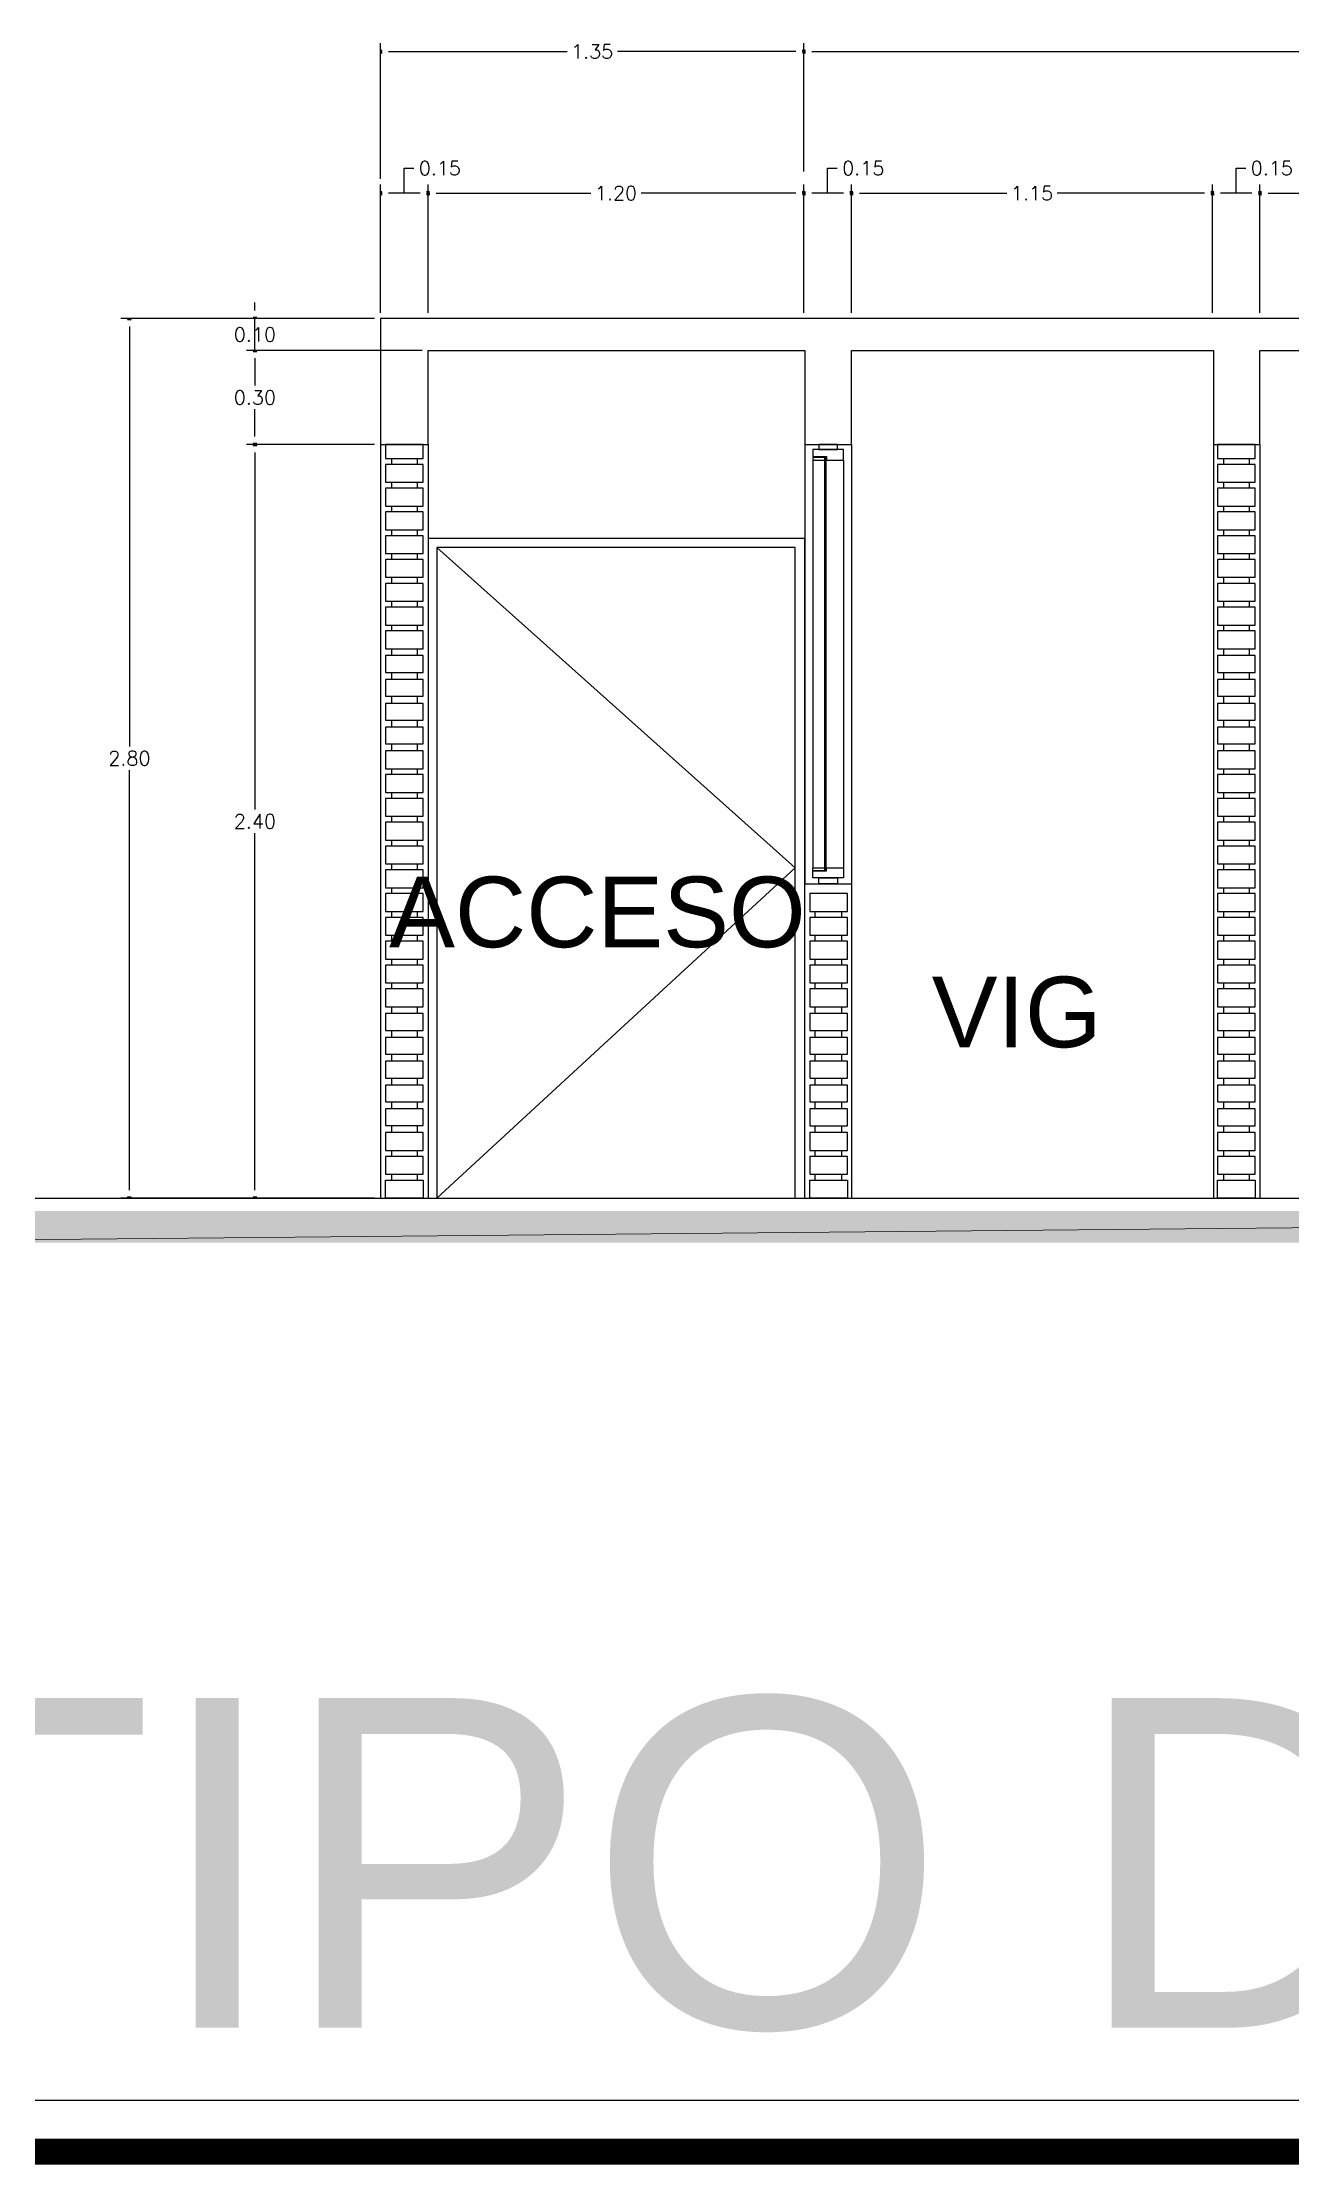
# Model space of a CAD drawing. Header units: inches. Extents: x 5 to 295, y 10 to 227.
# Drawn here: x 145.27 to 155.22, y 59.16 to 76.07 of the extents above; entities that cross this region are included whole.
import ezdxf

# ---------------------------------------------------------------- set-up
doc = ezdxf.new("R2010")
doc.units = ezdxf.units.IN
doc.header["$MEASUREMENT"] = 0
doc.linetypes.add('HIDDEN', pattern=[9.525, 6.35, -3.175])
for name, color, linetype in [('1- 2', 223, 'Continuous'), ('1- muro 1', 8, 'Continuous'), ('1- muro de carga', 5, 'Continuous'), ('1- proy', 2, 'HIDDEN'), ('1- tex', 81, 'Continuous'), ('8', 8, 'Continuous'), ('dim-75', 2, 'Continuous'), ('proy ante', 7, 'Continuous'), ('PUERTAS', 2, 'Continuous'), ('Ventana', 140, 'Continuous')]:
    doc.layers.add(name, color=color, linetype=linetype)
doc.styles.add('75', font='romans.shx', dxfattribs={"height": 0.112})
doc.styles.add('ALA', font='arial.ttf')
doc.styles.add('ROMANT', font='arial.ttf', dxfattribs={"height": 22})
doc.dimstyles.new('DIM-75P', dxfattribs={"dimtxt": 0.06375, "dimasz": 0.06375, "dimexe": 0.0675, "dimexo": 0.0468, "dimgap": 0.0375, "dimtad": 0, "dimtih": 1, "dimtoh": 1, "dimzin": 0, "dimdsep": 46, "dimtxsty": '75', "dimblk": 'flecha', "dimcen": 0.0675, "dimclrd": 1, "dimclre": 1, "dimclrt": 256, "dimadec": 0, "dimazin": 0, "dimtfac": 1, "dimtmove": 1, "dimatfit": 3, "dimldrblk": 'flecha', "dimfxl": 0.045, "dimtolj": 1, "dimtzin": 0, "dimlwd": -1, "dimlwe": -1, "dimarcsym": 0})

# ---------------------------------------------------------------- blocks, each defined once
blk = doc.blocks.new('flecha')
at = {"ltscale": 6}
for points in [[(-0.02, 0.03), (-0.11, 0.13), (-0.12, 0.05), (-0.12, 0.21)], [(-0.02, -0.03), (-0.11, -0.13), (-0.12, -0.05), (-0.12, -0.21)]]:
    blk.add_hatch(color=256, dxfattribs=at).paths.add_polyline_path(points)
for p, q in [((0.01, -0.02), (-0.14, 0.24)), ((0.01, 0.02), (-0.14, -0.24)), ((-0.13, 0.24), (-0.13, 0.03)), ((-0.13, 0.03), (-0.1, 0.12)), ((0, 0), (-0.1, 0.12)), ((0, 0), (-0.1, -0.12)), ((-0.13, -0.02), (-0.13, -0.24)), ((-0.13, -0.02), (-0.1, -0.12))]:
    blk.add_line(p, q, dxfattribs=at)
for points in [[(-0.02, 0.03), (-0.11, 0.13), (-0.12, 0.05), (-0.12, 0.21)], [(-0.02, -0.03), (-0.11, -0.13), (-0.12, -0.05), (-0.12, -0.21)]]:
    blk.add_lwpolyline(points, close=True, dxfattribs=at)
blk = doc.blocks.new('*D1432')
at = {"layer": 'Defpoints', "color": 0, "transparency": 16777216}
for p in [(147.959, 73.865), (145.959, 66.859), (147.959, 66.859)]:
    blk.add_point(p, dxfattribs=at)
at = {"layer": 'dim-75', "color": 1, "transparency": 16777216}
for p, q in [((147.912, 73.865), (145.891, 73.865)), ((145.959, 73.801), (145.959, 70.456)), ((145.959, 66.923), (145.959, 70.269)), ((147.912, 66.859), (145.891, 66.859))]:
    blk.add_line(p, q, dxfattribs=at)
at = {"layer": 'dim-75', "color": 1, "transparency": 16777216, "xscale": 0.06375, "yscale": 0.06375, "zscale": 0.06375}
for p, rotation in [((145.959, 73.865), 90), ((145.959, 66.859), 270)]:
    blk.add_blockref('flecha', p, dxfattribs=dict(at, rotation=rotation))
at = {"layer": 'dim-75', "transparency": 16777216, "insert": (145.959, 70.362), "char_height": 0.112, "attachment_point": 5, "style": '75'}
blk.add_mtext('\\A1;2.80', dxfattribs=at)
blk = doc.blocks.new('*D1433')
at = {"layer": 'Defpoints', "color": 0, "transparency": 16777216}
for p in [(146.959, 72.862), (147.959, 72.862), (147.959, 66.859)]:
    blk.add_point(p, dxfattribs=at)
at = {"layer": 'dim-75', "color": 1, "transparency": 16777216}
for p, q in [((147.912, 72.862), (146.891, 72.862)), ((146.959, 72.798), (146.959, 69.954)), ((146.959, 66.923), (146.959, 69.767)), ((147.912, 66.859), (146.891, 66.859))]:
    blk.add_line(p, q, dxfattribs=at)
at = {"layer": 'dim-75', "color": 1, "transparency": 16777216, "xscale": 0.06375, "yscale": 0.06375, "zscale": 0.06375}
for p, rotation in [((146.959, 72.862), 90), ((146.959, 66.859), 270)]:
    blk.add_blockref('flecha', p, dxfattribs=dict(at, rotation=rotation))
at = {"layer": 'dim-75', "transparency": 16777216, "insert": (146.959, 69.86), "char_height": 0.112, "attachment_point": 5, "style": '75'}
blk.add_mtext('\\A1;2.40', dxfattribs=at)
blk = doc.blocks.new('*D1434')
at = {"layer": 'Defpoints', "color": 0, "transparency": 16777216}
for p in [(146.959, 73.865), (147.959, 73.865), (148.338, 73.612)]:
    blk.add_point(p, dxfattribs=at)
at = {"layer": 'dim-75', "color": 1, "transparency": 16777216}
for p, q in [((146.959, 73.929), (146.959, 73.993)), ((147.912, 73.865), (146.891, 73.865)), ((146.959, 73.612), (146.959, 73.865)), ((146.959, 73.612), (146.959, 73.865)), ((148.291, 73.612), (146.891, 73.612)), ((146.959, 73.549), (146.959, 73.485))]:
    blk.add_line(p, q, dxfattribs=at)
at = {"layer": 'dim-75', "color": 1, "transparency": 16777216, "xscale": 0.06375, "yscale": 0.06375, "zscale": 0.06375}
for p, rotation in [((146.959, 73.865), 270), ((146.959, 73.612), 90)]:
    blk.add_blockref('flecha', p, dxfattribs=dict(at, rotation=rotation))
at = {"layer": 'dim-75', "transparency": 16777216, "insert": (146.959, 73.739), "char_height": 0.112, "attachment_point": 5, "style": '75'}
blk.add_mtext('\\A1;0.10', dxfattribs=at)
blk = doc.blocks.new('*D1435')
at = {"layer": 'Defpoints', "color": 0, "transparency": 16777216}
for p in [(146.959, 73.612), (148.338, 73.612), (147.959, 72.862)]:
    blk.add_point(p, dxfattribs=at)
at = {"layer": 'dim-75', "color": 1, "transparency": 16777216}
for p, q in [((148.291, 73.612), (146.891, 73.612)), ((146.959, 73.549), (146.959, 73.331)), ((146.959, 72.926), (146.959, 73.144)), ((147.912, 72.862), (146.891, 72.862))]:
    blk.add_line(p, q, dxfattribs=at)
at = {"layer": 'dim-75', "color": 1, "transparency": 16777216, "xscale": 0.06375, "yscale": 0.06375, "zscale": 0.06375}
for p, rotation in [((146.959, 73.612), 90), ((146.959, 72.862), 270)]:
    blk.add_blockref('flecha', p, dxfattribs=dict(at, rotation=rotation))
at = {"layer": 'dim-75', "transparency": 16777216, "insert": (146.959, 73.237), "char_height": 0.112, "attachment_point": 5, "style": '75'}
blk.add_mtext('\\A1;0.30', dxfattribs=at)
blk = doc.blocks.new('*D1436')
at = {"layer": 'Defpoints', "color": 0, "transparency": 16777216}
for p in [(147.959, 74.865), (147.959, 73.865), (148.338, 73.865)]:
    blk.add_point(p, dxfattribs=at)
at = {"layer": 'dim-75', "color": 1, "transparency": 16777216}
for p, q in [((148.149, 74.865), (148.149, 75.063)), ((148.149, 75.063), (148.224, 75.063)), ((147.959, 73.912), (147.959, 74.933)), ((148.338, 73.912), (148.338, 74.933)), ((148.274, 74.865), (148.023, 74.865))]:
    blk.add_line(p, q, dxfattribs=at)
at = {"layer": 'dim-75', "color": 1, "transparency": 16777216, "xscale": 0.06375, "yscale": 0.06375, "zscale": 0.06375, "rotation": 180}
blk.add_blockref('flecha', (147.959, 74.865), dxfattribs=at)
at = {"layer": 'dim-75', "color": 1, "transparency": 16777216, "xscale": 0.06375, "yscale": 0.06375, "zscale": 0.06375}
blk.add_blockref('flecha', (148.338, 74.865), dxfattribs=at)
at = {"layer": 'dim-75', "transparency": 16777216, "insert": (148.432, 75.063), "char_height": 0.112, "attachment_point": 5, "style": '75'}
blk.add_mtext('\\A1;0.15', dxfattribs=at)
blk = doc.blocks.new('*D1437')
at = {"layer": 'Defpoints', "color": 0, "transparency": 16777216}
for p in [(151.332, 74.865), (151.332, 73.865), (151.711, 73.865)]:
    blk.add_point(p, dxfattribs=at)
at = {"layer": 'dim-75', "color": 1, "transparency": 16777216}
for p, q in [((151.521, 74.865), (151.521, 75.063)), ((151.521, 75.063), (151.596, 75.063)), ((151.332, 73.912), (151.332, 74.933)), ((151.711, 73.912), (151.711, 74.933)), ((151.647, 74.865), (151.396, 74.865))]:
    blk.add_line(p, q, dxfattribs=at)
at = {"layer": 'dim-75', "color": 1, "transparency": 16777216, "xscale": 0.06375, "yscale": 0.06375, "zscale": 0.06375, "rotation": 180}
blk.add_blockref('flecha', (151.332, 74.865), dxfattribs=at)
at = {"layer": 'dim-75', "color": 1, "transparency": 16777216, "xscale": 0.06375, "yscale": 0.06375, "zscale": 0.06375}
blk.add_blockref('flecha', (151.711, 74.865), dxfattribs=at)
at = {"layer": 'dim-75', "transparency": 16777216, "insert": (151.805, 75.063), "char_height": 0.112, "attachment_point": 5, "style": '75'}
blk.add_mtext('\\A1;0.15', dxfattribs=at)
blk = doc.blocks.new('*D1438')
at = {"layer": 'Defpoints', "color": 0, "transparency": 16777216}
for p in [(154.586, 74.865), (154.586, 73.865), (154.965, 73.865)]:
    blk.add_point(p, dxfattribs=at)
at = {"layer": 'dim-75', "color": 1, "transparency": 16777216}
for p, q in [((154.776, 74.865), (154.776, 75.063)), ((154.776, 75.063), (154.851, 75.063)), ((154.586, 73.912), (154.586, 74.933)), ((154.965, 73.912), (154.965, 74.933)), ((154.901, 74.865), (154.65, 74.865))]:
    blk.add_line(p, q, dxfattribs=at)
at = {"layer": 'dim-75', "color": 1, "transparency": 16777216, "xscale": 0.06375, "yscale": 0.06375, "zscale": 0.06375, "rotation": 180}
blk.add_blockref('flecha', (154.586, 74.865), dxfattribs=at)
at = {"layer": 'dim-75', "color": 1, "transparency": 16777216, "xscale": 0.06375, "yscale": 0.06375, "zscale": 0.06375}
blk.add_blockref('flecha', (154.965, 74.865), dxfattribs=at)
at = {"layer": 'dim-75', "transparency": 16777216, "insert": (155.059, 75.063), "char_height": 0.112, "attachment_point": 5, "style": '75'}
blk.add_mtext('\\A1;0.15', dxfattribs=at)
blk = doc.blocks.new('*D1442')
at = {"layer": 'Defpoints', "color": 0, "transparency": 16777216}
for p in [(151.332, 75.992), (151.332, 74.992), (166.348, 74.992)]:
    blk.add_point(p, dxfattribs=at)
at = {"layer": 'dim-75', "color": 1, "transparency": 16777216}
for p, q in [((151.332, 75.038), (151.332, 76.059)), ((151.396, 75.992), (158.634, 75.992)), ((166.284, 75.992), (159.045, 75.992)), ((166.348, 75.038), (166.348, 76.059))]:
    blk.add_line(p, q, dxfattribs=at)
at = {"layer": 'dim-75', "color": 1, "transparency": 16777216, "xscale": 0.06375, "yscale": 0.06375, "zscale": 0.06375, "rotation": 180}
blk.add_blockref('flecha', (151.332, 75.992), dxfattribs=at)
at = {"layer": 'dim-75', "color": 1, "transparency": 16777216, "xscale": 0.06375, "yscale": 0.06375, "zscale": 0.06375}
blk.add_blockref('flecha', (166.348, 75.992), dxfattribs=at)
at = {"layer": 'dim-75', "transparency": 16777216, "insert": (158.84, 75.992), "char_height": 0.112, "attachment_point": 5, "style": '75'}
blk.add_mtext('\\A1;6.00', dxfattribs=at)
blk = doc.blocks.new('*D1443')
at = {"layer": 'Defpoints', "color": 0, "transparency": 16777216}
for p in [(151.332, 74.865), (148.338, 73.865), (151.332, 73.865)]:
    blk.add_point(p, dxfattribs=at)
at = {"layer": 'dim-75', "color": 1, "transparency": 16777216}
for p, q in [((148.338, 73.912), (148.338, 74.933)), ((151.332, 73.912), (151.332, 74.933)), ((148.402, 74.865), (149.635, 74.865)), ((151.268, 74.865), (150.035, 74.865))]:
    blk.add_line(p, q, dxfattribs=at)
at = {"layer": 'dim-75', "color": 1, "transparency": 16777216, "xscale": 0.06375, "yscale": 0.06375, "zscale": 0.06375, "rotation": 180}
blk.add_blockref('flecha', (148.338, 74.865), dxfattribs=at)
at = {"layer": 'dim-75', "color": 1, "transparency": 16777216, "xscale": 0.06375, "yscale": 0.06375, "zscale": 0.06375}
blk.add_blockref('flecha', (151.332, 74.865), dxfattribs=at)
at = {"layer": 'dim-75', "transparency": 16777216, "insert": (149.835, 74.865), "char_height": 0.112, "attachment_point": 5, "style": '75'}
blk.add_mtext('\\A1;1.20', dxfattribs=at)
blk = doc.blocks.new('*D1444')
at = {"layer": 'Defpoints', "color": 0, "transparency": 16777216}
for p in [(154.586, 74.865), (151.711, 73.865), (154.586, 73.865)]:
    blk.add_point(p, dxfattribs=at)
at = {"layer": 'dim-75', "color": 1, "transparency": 16777216}
for p, q in [((151.711, 73.912), (151.711, 74.933)), ((154.586, 73.912), (154.586, 74.933)), ((151.775, 74.865), (152.948, 74.865)), ((154.522, 74.865), (153.349, 74.865))]:
    blk.add_line(p, q, dxfattribs=at)
at = {"layer": 'dim-75', "color": 1, "transparency": 16777216, "xscale": 0.06375, "yscale": 0.06375, "zscale": 0.06375, "rotation": 180}
blk.add_blockref('flecha', (151.711, 74.865), dxfattribs=at)
at = {"layer": 'dim-75', "color": 1, "transparency": 16777216, "xscale": 0.06375, "yscale": 0.06375, "zscale": 0.06375}
blk.add_blockref('flecha', (154.586, 74.865), dxfattribs=at)
at = {"layer": 'dim-75', "transparency": 16777216, "insert": (153.149, 74.865), "char_height": 0.112, "attachment_point": 5, "style": '75'}
blk.add_mtext('\\A1;1.15', dxfattribs=at)
blk = doc.blocks.new('*D1445')
at = {"layer": 'Defpoints', "color": 0, "transparency": 16777216}
for p in [(157.209, 74.865), (154.965, 73.865), (157.209, 73.865)]:
    blk.add_point(p, dxfattribs=at)
at = {"layer": 'dim-75', "color": 1, "transparency": 16777216}
for p, q in [((154.965, 73.912), (154.965, 74.933)), ((157.209, 73.912), (157.209, 74.933)), ((155.029, 74.865), (155.879, 74.865)), ((157.145, 74.865), (156.295, 74.865))]:
    blk.add_line(p, q, dxfattribs=at)
at = {"layer": 'dim-75', "color": 1, "transparency": 16777216, "xscale": 0.06375, "yscale": 0.06375, "zscale": 0.06375, "rotation": 180}
blk.add_blockref('flecha', (154.965, 74.865), dxfattribs=at)
at = {"layer": 'dim-75', "color": 1, "transparency": 16777216, "xscale": 0.06375, "yscale": 0.06375, "zscale": 0.06375}
blk.add_blockref('flecha', (157.209, 74.865), dxfattribs=at)
at = {"layer": 'dim-75', "transparency": 16777216, "insert": (156.087, 74.865), "char_height": 0.112, "attachment_point": 5, "style": '75'}
blk.add_mtext('\\A1;0,90', dxfattribs=at)
blk = doc.blocks.new('*D1448')
at = {"layer": 'Defpoints', "color": 0, "transparency": 16777216}
for p in [(147.959, 75.992), (147.959, 74.933), (151.332, 74.992)]:
    blk.add_point(p, dxfattribs=at)
at = {"layer": 'dim-75', "color": 1, "transparency": 16777216}
for p, q in [((147.959, 74.979), (147.959, 76.059)), ((148.023, 75.992), (149.445, 75.992)), ((151.268, 75.992), (149.846, 75.992)), ((151.332, 75.038), (151.332, 76.059))]:
    blk.add_line(p, q, dxfattribs=at)
at = {"layer": 'dim-75', "color": 1, "transparency": 16777216, "xscale": 0.06375, "yscale": 0.06375, "zscale": 0.06375, "rotation": 180}
blk.add_blockref('flecha', (147.959, 75.992), dxfattribs=at)
at = {"layer": 'dim-75', "color": 1, "transparency": 16777216, "xscale": 0.06375, "yscale": 0.06375, "zscale": 0.06375}
blk.add_blockref('flecha', (151.332, 75.992), dxfattribs=at)
at = {"layer": 'dim-75', "transparency": 16777216, "insert": (149.645, 75.992), "char_height": 0.112, "attachment_point": 5, "style": '75'}
blk.add_mtext('\\A1;1.35', dxfattribs=at)

msp = doc.modelspace()

# ---------------------------------------------------------------- hatches: boundary and pattern name
at = {"layer": 'proy ante', "true_color": 0xffffff}
for points in [[(142.453, 66.756), (142.453, 66.503), (169.689, 66.756)], [(142.453, 66.503), (169.689, 66.756), (169.689, 66.503)]]:
    msp.add_hatch(color=7, dxfattribs=at).paths.add_polyline_path(points)

# ---------------------------------------------------------------- linework, layer by layer
at = {"layer": '1- 2', "lineweight": 25}
for points in [[(147.998, 72.862), (147.998, 72.751), (148.299, 72.751), (148.299, 72.862), (147.998, 72.862)], [(147.998, 72.704), (147.998, 72.562), (148.299, 72.562), (148.299, 72.704), (147.998, 72.704)], [(148.046, 72.751), (148.046, 72.704)], [(148.251, 72.751), (148.251, 72.704)], [(154.626, 72.862), (154.626, 72.751), (154.926, 72.751), (154.926, 72.862), (154.626, 72.862)], [(154.626, 72.704), (154.626, 72.562), (154.926, 72.562), (154.926, 72.704), (154.626, 72.704)], [(154.673, 72.751), (154.673, 72.704)], [(154.878, 72.751), (154.878, 72.704)], [(148.046, 72.562), (148.046, 72.514)], [(148.251, 72.562), (148.251, 72.514)], [(154.673, 72.562), (154.673, 72.514)], [(154.878, 72.562), (154.878, 72.514)], [(147.998, 72.514), (147.998, 72.372), (148.299, 72.372), (148.299, 72.514), (147.998, 72.514)], [(148.046, 72.372), (148.046, 72.325)], [(148.251, 72.372), (148.251, 72.325)], [(154.626, 72.514), (154.626, 72.372), (154.926, 72.372), (154.926, 72.514), (154.626, 72.514)], [(154.673, 72.372), (154.673, 72.325)], [(154.878, 72.372), (154.878, 72.325)], [(147.998, 72.325), (147.998, 72.183), (148.299, 72.183), (148.299, 72.325), (147.998, 72.325)], [(154.626, 72.325), (154.626, 72.183), (154.926, 72.183), (154.926, 72.325), (154.626, 72.325)], [(147.998, 72.135), (147.998, 71.993), (148.299, 71.993), (148.299, 72.135), (147.998, 72.135)], [(148.046, 72.183), (148.046, 72.135)], [(148.251, 72.183), (148.251, 72.135)], [(154.626, 72.135), (154.626, 71.993), (154.926, 71.993), (154.926, 72.135), (154.626, 72.135)], [(154.673, 72.183), (154.673, 72.135)], [(154.878, 72.183), (154.878, 72.135)], [(147.998, 71.946), (147.998, 71.804), (148.299, 71.804), (148.299, 71.946), (147.998, 71.946)], [(148.046, 71.993), (148.046, 71.946)], [(148.251, 71.993), (148.251, 71.946)], [(154.626, 71.946), (154.626, 71.804), (154.926, 71.804), (154.926, 71.946), (154.626, 71.946)], [(154.673, 71.993), (154.673, 71.946)], [(154.878, 71.993), (154.878, 71.946)], [(147.998, 71.756), (147.998, 71.614), (148.299, 71.614), (148.299, 71.756), (147.998, 71.756)], [(148.046, 71.804), (148.046, 71.756)], [(148.251, 71.804), (148.251, 71.756)], [(154.626, 71.756), (154.626, 71.614), (154.926, 71.614), (154.926, 71.756), (154.626, 71.756)], [(154.673, 71.804), (154.673, 71.756)], [(154.878, 71.804), (154.878, 71.756)], [(147.998, 71.567), (147.998, 71.424), (148.299, 71.424), (148.299, 71.567), (147.998, 71.567)], [(148.046, 71.614), (148.046, 71.567)], [(148.251, 71.614), (148.251, 71.567)], [(154.626, 71.567), (154.626, 71.424), (154.926, 71.424), (154.926, 71.567), (154.626, 71.567)], [(154.673, 71.614), (154.673, 71.567)], [(154.878, 71.614), (154.878, 71.567)], [(147.998, 71.377), (147.998, 71.235), (148.299, 71.235), (148.299, 71.377), (147.998, 71.377)], [(148.046, 71.424), (148.046, 71.377)], [(148.251, 71.424), (148.251, 71.377)], [(154.626, 71.377), (154.626, 71.235), (154.926, 71.235), (154.926, 71.377), (154.626, 71.377)], [(154.673, 71.424), (154.673, 71.377)], [(154.878, 71.424), (154.878, 71.377)], [(147.998, 71.18), (147.998, 71.045), (148.299, 71.045), (148.299, 71.18), (147.998, 71.18)], [(148.046, 71.235), (148.046, 71.18)], [(148.251, 71.235), (148.251, 71.18)], [(154.626, 71.18), (154.626, 71.045), (154.926, 71.045), (154.926, 71.18), (154.626, 71.18)], [(154.673, 71.235), (154.673, 71.18)], [(154.878, 71.235), (154.878, 71.18)], [(148.046, 71.045), (148.046, 70.99)], [(148.251, 71.045), (148.251, 70.99)], [(154.673, 71.045), (154.673, 70.99)], [(154.878, 71.045), (154.878, 70.99)], [(147.998, 70.99), (147.998, 70.856), (148.299, 70.856), (148.299, 70.99), (147.998, 70.99)], [(148.046, 70.856), (148.046, 70.8)], [(148.251, 70.856), (148.251, 70.8)], [(154.626, 70.99), (154.626, 70.856), (154.926, 70.856), (154.926, 70.99), (154.626, 70.99)], [(154.673, 70.856), (154.673, 70.8)], [(154.878, 70.856), (154.878, 70.8)], [(147.998, 70.8), (147.998, 70.666), (148.299, 70.666), (148.299, 70.8), (147.998, 70.8)], [(148.046, 70.666), (148.046, 70.611)], [(148.251, 70.666), (148.251, 70.611)], [(154.626, 70.8), (154.626, 70.666), (154.926, 70.666), (154.926, 70.8), (154.626, 70.8)], [(154.673, 70.666), (154.673, 70.611)], [(154.878, 70.666), (154.878, 70.611)], [(147.998, 70.611), (147.998, 70.477), (148.299, 70.477), (148.299, 70.611), (147.998, 70.611)], [(154.626, 70.611), (154.626, 70.477), (154.926, 70.477), (154.926, 70.611), (154.626, 70.611)], [(147.998, 70.421), (147.998, 70.279), (148.299, 70.279), (148.299, 70.421), (147.998, 70.421)], [(148.046, 70.477), (148.046, 70.421)], [(148.251, 70.477), (148.251, 70.421)], [(154.626, 70.421), (154.626, 70.279), (154.926, 70.279), (154.926, 70.421), (154.626, 70.421)], [(154.673, 70.477), (154.673, 70.421)], [(154.878, 70.477), (154.878, 70.421)], [(147.998, 70.232), (147.998, 70.09), (148.299, 70.09), (148.299, 70.232), (147.998, 70.232)], [(148.046, 70.279), (148.046, 70.232)], [(148.251, 70.279), (148.251, 70.232)], [(154.626, 70.232), (154.626, 70.09), (154.926, 70.09), (154.926, 70.232), (154.626, 70.232)], [(154.673, 70.279), (154.673, 70.232)], [(154.878, 70.279), (154.878, 70.232)], [(147.998, 70.042), (147.998, 69.9), (148.299, 69.9), (148.299, 70.042), (147.998, 70.042)], [(148.046, 70.09), (148.046, 70.042)], [(148.251, 70.09), (148.251, 70.042)], [(154.626, 70.042), (154.626, 69.9), (154.926, 69.9), (154.926, 70.042), (154.626, 70.042)], [(154.673, 70.09), (154.673, 70.042)], [(154.878, 70.09), (154.878, 70.042)], [(147.998, 69.853), (147.998, 69.71), (148.299, 69.71), (148.299, 69.853), (147.998, 69.853)], [(148.046, 69.9), (148.046, 69.853)], [(148.251, 69.9), (148.251, 69.853)], [(154.626, 69.853), (154.626, 69.71), (154.926, 69.71), (154.926, 69.853), (154.626, 69.853)], [(154.673, 69.9), (154.673, 69.853)], [(154.878, 69.9), (154.878, 69.853)], [(147.998, 69.663), (147.998, 69.521), (148.299, 69.521), (148.299, 69.663), (147.998, 69.663)], [(148.046, 69.71), (148.046, 69.663)], [(148.251, 69.71), (148.251, 69.663)], [(154.626, 69.663), (154.626, 69.521), (154.926, 69.521), (154.926, 69.663), (154.626, 69.663)], [(154.673, 69.71), (154.673, 69.663)], [(154.878, 69.71), (154.878, 69.663)], [(148.046, 69.521), (148.046, 69.473)], [(148.251, 69.521), (148.251, 69.473)], [(154.673, 69.521), (154.673, 69.473)], [(154.878, 69.521), (154.878, 69.473)], [(147.998, 69.473), (147.998, 69.331), (148.299, 69.331), (148.299, 69.473), (147.998, 69.473)], [(148.046, 69.331), (148.046, 69.284)], [(148.251, 69.331), (148.251, 69.284)], [(151.34, 66.859), (151.34, 69.363), (151.711, 69.363), (151.711, 66.859)], [(151.34, 69.363), (151.711, 69.363)], [(154.626, 69.473), (154.626, 69.331), (154.926, 69.331), (154.926, 69.473), (154.626, 69.473)], [(154.673, 69.331), (154.673, 69.284)], [(154.878, 69.331), (154.878, 69.284)], [(147.998, 69.284), (147.998, 69.142), (148.299, 69.142), (148.299, 69.284), (147.998, 69.284)], [(151.379, 69.284), (151.379, 69.142), (151.679, 69.142), (151.679, 69.284), (151.379, 69.284)], [(154.626, 69.284), (154.626, 69.142), (154.926, 69.142), (154.926, 69.284), (154.626, 69.284)], [(147.998, 69.094), (147.998, 68.952), (148.299, 68.952), (148.299, 69.094), (147.998, 69.094)], [(148.046, 69.142), (148.046, 69.094)], [(148.251, 69.142), (148.251, 69.094)], [(151.379, 69.094), (151.379, 68.952), (151.679, 68.952), (151.679, 69.094), (151.379, 69.094)], [(151.419, 69.142), (151.419, 69.094)], [(151.632, 69.142), (151.632, 69.094)], [(154.626, 69.094), (154.626, 68.952), (154.926, 68.952), (154.926, 69.094), (154.626, 69.094)], [(154.673, 69.142), (154.673, 69.094)], [(154.878, 69.142), (154.878, 69.094)], [(147.998, 68.905), (147.998, 68.763), (148.299, 68.763), (148.299, 68.905), (147.998, 68.905)], [(148.046, 68.952), (148.046, 68.905)], [(148.251, 68.952), (148.251, 68.905)], [(151.379, 68.905), (151.379, 68.763), (151.679, 68.763), (151.679, 68.905), (151.379, 68.905)], [(151.419, 68.952), (151.419, 68.905)], [(151.632, 68.952), (151.632, 68.905)], [(154.626, 68.905), (154.626, 68.763), (154.926, 68.763), (154.926, 68.905), (154.626, 68.905)], [(154.673, 68.952), (154.673, 68.905)], [(154.878, 68.952), (154.878, 68.905)], [(147.998, 68.715), (147.998, 68.573), (148.299, 68.573), (148.299, 68.715), (147.998, 68.715)], [(148.046, 68.763), (148.046, 68.715)], [(148.251, 68.763), (148.251, 68.715)], [(151.379, 68.715), (151.379, 68.573), (151.679, 68.573), (151.679, 68.715), (151.379, 68.715)], [(151.419, 68.763), (151.419, 68.715)], [(151.632, 68.763), (151.632, 68.715)], [(154.626, 68.715), (154.626, 68.573), (154.926, 68.573), (154.926, 68.715), (154.626, 68.715)], [(154.673, 68.763), (154.673, 68.715)], [(154.878, 68.763), (154.878, 68.715)], [(147.998, 68.526), (147.998, 68.383), (148.299, 68.383), (148.299, 68.526), (147.998, 68.526)], [(148.046, 68.573), (148.046, 68.526)], [(148.251, 68.573), (148.251, 68.526)], [(151.379, 68.526), (151.379, 68.383), (151.679, 68.383), (151.679, 68.526), (151.379, 68.526)], [(151.419, 68.573), (151.419, 68.526)], [(151.632, 68.573), (151.632, 68.526)], [(154.626, 68.526), (154.626, 68.383), (154.926, 68.383), (154.926, 68.526), (154.626, 68.526)], [(154.673, 68.573), (154.673, 68.526)], [(154.878, 68.573), (154.878, 68.526)], [(147.998, 68.328), (147.998, 68.194), (148.299, 68.194), (148.299, 68.328), (147.998, 68.328)], [(148.046, 68.383), (148.046, 68.328)], [(148.251, 68.383), (148.251, 68.328)], [(151.379, 68.328), (151.379, 68.194), (151.679, 68.194), (151.679, 68.328), (151.379, 68.328)], [(151.419, 68.383), (151.419, 68.328)], [(151.632, 68.383), (151.632, 68.328)], [(154.626, 68.328), (154.626, 68.194), (154.926, 68.194), (154.926, 68.328), (154.626, 68.328)], [(154.673, 68.383), (154.673, 68.328)], [(154.878, 68.383), (154.878, 68.328)], [(147.998, 68.139), (147.998, 68.004), (148.299, 68.004), (148.299, 68.139), (147.998, 68.139)], [(148.046, 68.194), (148.046, 68.139)], [(148.251, 68.194), (148.251, 68.139)], [(151.379, 68.138), (151.379, 68.004), (151.679, 68.004), (151.679, 68.138), (151.379, 68.138)], [(151.419, 68.194), (151.419, 68.138)], [(151.632, 68.194), (151.632, 68.138)], [(154.626, 68.138), (154.626, 68.004), (154.926, 68.004), (154.926, 68.138), (154.626, 68.138)], [(154.673, 68.194), (154.673, 68.138)], [(154.878, 68.194), (154.878, 68.138)], [(148.046, 68.004), (148.046, 67.949)], [(148.251, 68.004), (148.251, 67.949)], [(151.419, 68.004), (151.419, 67.949)], [(151.632, 68.004), (151.632, 67.949)], [(154.673, 68.004), (154.673, 67.949)], [(154.878, 68.004), (154.878, 67.949)], [(147.998, 67.949), (147.998, 67.815), (148.299, 67.815), (148.299, 67.949), (147.998, 67.949)], [(148.046, 67.815), (148.046, 67.759)], [(148.251, 67.815), (148.251, 67.759)], [(151.379, 67.949), (151.379, 67.815), (151.679, 67.815), (151.679, 67.949), (151.379, 67.949)], [(151.419, 67.815), (151.419, 67.759)], [(151.632, 67.815), (151.632, 67.759)], [(154.626, 67.949), (154.626, 67.815), (154.926, 67.815), (154.926, 67.949), (154.626, 67.949)], [(154.673, 67.815), (154.673, 67.759)], [(154.878, 67.815), (154.878, 67.759)], [(147.998, 67.759), (147.998, 67.625), (148.299, 67.625), (148.299, 67.759), (147.998, 67.759)], [(148.046, 67.625), (148.046, 67.57)], [(148.251, 67.625), (148.251, 67.57)], [(151.379, 67.759), (151.379, 67.625), (151.679, 67.625), (151.679, 67.759), (151.379, 67.759)], [(151.419, 67.625), (151.419, 67.57)], [(151.632, 67.625), (151.632, 67.57)], [(154.626, 67.759), (154.626, 67.625), (154.926, 67.625), (154.926, 67.759), (154.626, 67.759)], [(154.673, 67.625), (154.673, 67.57)], [(154.878, 67.625), (154.878, 67.57)], [(147.998, 67.57), (147.998, 67.436), (148.299, 67.436), (148.299, 67.57), (147.998, 67.57)], [(151.379, 67.57), (151.379, 67.435), (151.679, 67.435), (151.679, 67.57), (151.379, 67.57)], [(154.626, 67.57), (154.626, 67.435), (154.926, 67.435), (154.926, 67.57), (154.626, 67.57)], [(147.998, 67.38), (147.998, 67.238), (148.299, 67.238), (148.299, 67.38), (147.998, 67.38)], [(148.046, 67.436), (148.046, 67.38)], [(148.251, 67.436), (148.251, 67.38)], [(151.379, 67.38), (151.379, 67.238), (151.679, 67.238), (151.679, 67.38), (151.379, 67.38)], [(151.419, 67.435), (151.419, 67.38)], [(151.632, 67.435), (151.632, 67.38)], [(154.626, 67.38), (154.626, 67.238), (154.926, 67.238), (154.926, 67.38), (154.626, 67.38)], [(154.673, 67.435), (154.673, 67.38)], [(154.878, 67.435), (154.878, 67.38)], [(147.998, 67.191), (147.998, 67.048), (148.299, 67.048), (148.299, 67.191), (147.998, 67.191)], [(148.046, 67.238), (148.046, 67.191)], [(148.251, 67.238), (148.251, 67.191)], [(151.379, 67.191), (151.379, 67.048), (151.679, 67.048), (151.679, 67.191), (151.379, 67.191)], [(151.419, 67.238), (151.419, 67.191)], [(151.632, 67.238), (151.632, 67.191)], [(154.626, 67.191), (154.626, 67.048), (154.926, 67.048), (154.926, 67.191), (154.626, 67.191)], [(154.673, 67.238), (154.673, 67.191)], [(154.878, 67.238), (154.878, 67.191)], [(147.998, 66.859), (147.998, 67.001), (148.299, 67.001), (148.299, 66.859), (147.998, 66.859)], [(148.046, 67.048), (148.046, 67.001)], [(148.251, 67.048), (148.251, 67.001)], [(151.379, 66.859), (151.379, 67.001), (151.679, 67.001), (151.679, 66.859), (151.379, 66.859)], [(151.419, 67.048), (151.419, 67.001)], [(151.632, 67.048), (151.632, 67.001)], [(154.626, 66.859), (154.626, 67.001), (154.926, 67.001), (154.926, 66.859), (154.626, 66.859)], [(154.673, 67.048), (154.673, 67.001)], [(154.878, 67.048), (154.878, 67.001)]]:
    msp.add_lwpolyline(points, dxfattribs=at)
at = {"layer": '1- muro 1', "lineweight": 25}
for points in [[(147.959, 72.862), (147.959, 66.859)], [(148.338, 72.862), (148.338, 66.859)], [(151.34, 72.862), (151.711, 72.862)], [(151.34, 72.862), (151.34, 69.363)], [(151.711, 72.862), (151.711, 69.363)], [(154.594, 72.862), (154.594, 66.859)], [(154.965, 72.862), (154.965, 66.859)]]:
    msp.add_lwpolyline(points, dxfattribs=at)
at = {"layer": '1- muro de carga', "lineweight": 25}
msp.add_lwpolyline([(166.348, 73.865), (147.959, 73.865), (147.959, 72.862), (148.338, 72.862), (148.338, 73.612), (151.34, 73.612), (151.34, 72.862), (151.711, 72.862), (151.711, 73.612), (154.594, 73.612), (154.594, 72.862), (154.965, 72.862), (154.965, 73.612), (157.216, 73.612), (157.216, 72.862), (157.588, 72.862), (157.588, 73.612), (161.521, 73.612)], dxfattribs=at)
at = {"layer": '1- proy'}
for p, q in [((148.409, 72.041), (151.261, 69.489)), ((151.261, 69.489), (148.409, 66.859))]:
    msp.add_line(p, q, dxfattribs=at)
at = {"layer": '8'}
msp.add_line((128.713, 59.673), (180.463, 59.673), dxfattribs=at)
at = {"layer": '8', "const_width": 0.206}
msp.add_lwpolyline([(128.713, 59.262), (180.463, 59.262)], dxfattribs=at)
at = {"layer": 'proy ante', "color": 7, "lineweight": 25, "true_color": 0xffffff}
for points in [[(142.453, 66.859), (169.697, 66.859)], [(147.69, 66.859), (146.814, 66.859)]]:
    msp.add_lwpolyline(points, dxfattribs=at)
at = {"layer": 'proy ante', "lineweight": 0}
for points in [[(142.453, 66.756), (142.453, 66.503), (169.689, 66.756)], [(142.453, 66.503), (169.689, 66.756), (169.689, 66.503)]]:
    msp.add_lwpolyline(points, dxfattribs=at)
at = {"layer": 'PUERTAS', "lineweight": 25}
for points in [[(151.34, 66.859), (151.34, 72.112), (148.338, 72.112), (148.338, 66.859), (151.34, 66.859)], [(151.261, 66.859), (151.261, 72.041), (148.409, 72.041), (148.409, 66.859)]]:
    msp.add_lwpolyline(points, dxfattribs=at)
at = {"layer": 'Ventana', "lineweight": 25}
for points in [[(151.403, 72.767), (151.513, 72.767), (151.513, 72.736), (151.648, 72.736), (151.648, 72.823), (151.403, 72.823), (151.403, 72.767)], [(151.403, 72.759), (151.403, 72.736), (151.498, 72.736), (151.498, 72.759), (151.403, 72.759)], [(151.403, 72.736), (151.403, 72.736)], [(151.403, 72.736), (151.403, 69.489)], [(151.45, 72.862), (151.45, 72.823), (151.6, 72.823), (151.6, 72.862), (151.45, 72.862)], [(151.45, 72.823), (151.45, 72.823)], [(151.498, 69.466), (151.498, 72.759)], [(151.498, 72.759), (151.506, 72.759)], [(151.506, 72.759), (151.506, 69.466)], [(151.648, 72.736), (151.648, 69.489)], [(151.403, 69.466), (151.403, 69.489), (151.498, 69.489), (151.498, 69.466), (151.403, 69.466)], [(151.403, 69.489), (151.403, 69.489)], [(151.403, 69.466), (151.513, 69.466), (151.513, 69.489), (151.648, 69.489), (151.648, 69.41), (151.403, 69.41), (151.403, 69.466)], [(151.45, 69.363), (151.45, 69.41), (151.6, 69.41), (151.6, 69.363), (151.45, 69.363)], [(151.45, 69.41), (151.45, 69.41)], [(151.506, 69.466), (151.498, 69.466)]]:
    msp.add_lwpolyline(points, dxfattribs=at)

# ---------------------------------------------------------------- texts
at = {"layer": '1- tex', "style": 'ALA'}
for s, p in [('ACCESO', (148.028, 68.857)), ('VIG', (152.35, 68.06))]:
    msp.add_text(s, height=0.5625, dxfattribs=at).set_placement(p)
at = {"layer": '8', "color": 5, "insert": (176.912, 60.213), "char_height": 2.625, "attachment_point": 9, "style": 'ROMANT'}
msp.add_mtext('CORTE TIPO DE OFICINAS', dxfattribs=at)

# ---------------------------------------------------------------- dimensions: what is measured, and where the dimension line sits
at = {"layer": 'dim-75'}
for base, p1, p2, text, picture, middle in [((147.959, 75.992), (151.332, 74.992), (147.959, 74.933), '1.35', '*D1448', (149.645, 75.992)), ((151.332, 75.992), (166.348, 74.992), (151.332, 74.992), '6.00', '*D1442', (158.84, 75.992)), ((147.959, 74.865), (148.338, 73.865), (147.959, 73.865), '0.15', '*D1436', (148.261, 75.063)), ((151.332, 74.865), (151.711, 73.865), (151.332, 73.865), '0.15', '*D1437', (151.634, 75.063)), ((154.586, 74.865), (154.965, 73.865), (154.586, 73.865), '0.15', '*D1438', (154.888, 75.063)), ((151.332, 74.865), (148.338, 73.865), (151.332, 73.865), '1.20', '*D1443', (149.835, 74.865)), ((154.586, 74.865), (151.711, 73.865), (154.586, 73.865), '1.15', '*D1444', (153.149, 74.865)), ((157.209, 74.865), (154.965, 73.865), (157.209, 73.865), '0,90', '*D1445', (156.087, 74.865))]:
    dim = msp.add_linear_dim(base=base, p1=p1, p2=p2, text=text, dimstyle='DIM-75P', dxfattribs=at)
    dim.commit()
    dim.dimension.update_dxf_attribs({"geometry": picture, "text_midpoint": middle})
dim = msp.add_linear_dim(base=(146.959, 73.865), p1=(148.338, 73.612), p2=(147.959, 73.865), angle=90, text='0.10', dimstyle='DIM-75P', dxfattribs=at)
dim.commit()
dim.dimension.update_dxf_attribs({"geometry": '*D1434', "text_midpoint": (146.959, 73.739), "dimtype": 160})
for base, p1, p2, text, picture, middle in [((145.959, 66.859), (147.959, 73.865), (147.959, 66.859), '2.80', '*D1432', (145.959, 70.362)), ((146.959, 73.612), (147.959, 72.862), (148.338, 73.612), '0.30', '*D1435', (146.959, 73.237)), ((146.959, 72.862), (147.959, 66.859), (147.959, 72.862), '2.40', '*D1433', (146.959, 69.86))]:
    dim = msp.add_linear_dim(base=base, p1=p1, p2=p2, angle=90, text=text, dimstyle='DIM-75P', dxfattribs=at)
    dim.commit()
    dim.dimension.update_dxf_attribs({"geometry": picture, "text_midpoint": middle})

doc.saveas('drawing.dxf')
